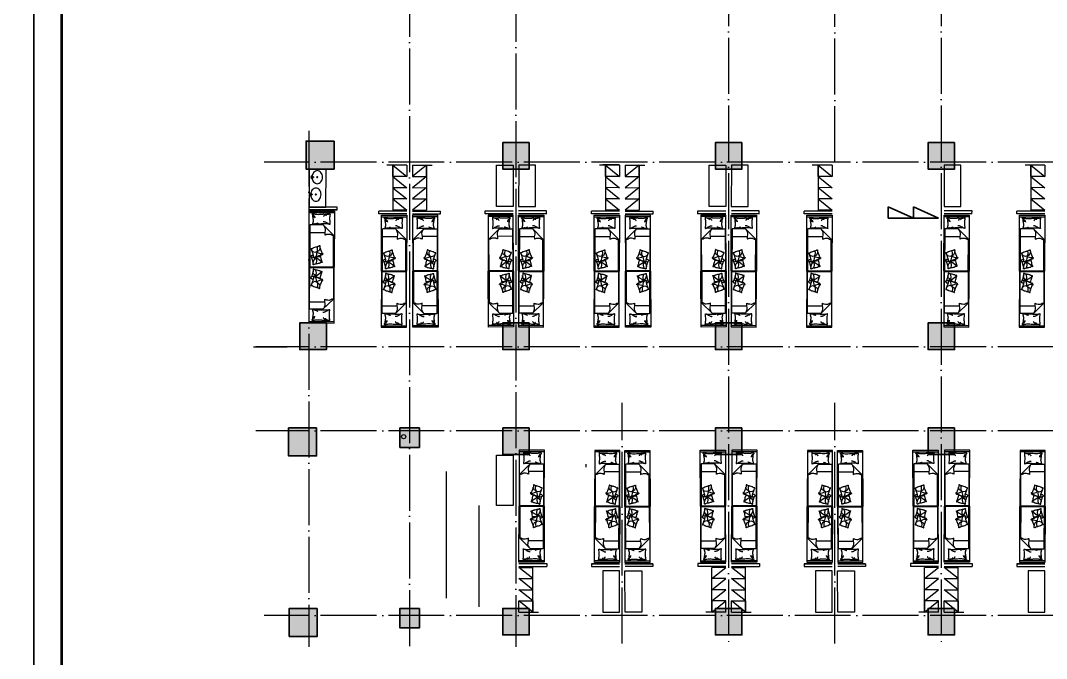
# Model space of a CAD drawing. Extents: x 39238 to 748440, y -374049 to 522939.
# Drawn here: x 216967 to 253630, y 189105 to 211906 of the extents above; entities that cross this region are included whole.
import ezdxf

# ---------------------------------------------------------------- set-up
doc = ezdxf.new("R2010")
doc.units = 0
doc.header["$LTSCALE"] = 1000
doc.header["$MEASUREMENT"] = 0
doc.linetypes.add('DOTE', pattern=[2.42, 2, -0.2, 0.02, -0.2])
for name, color, linetype in [('DOTE', 1, 'DOTE'), ('GROUND', 2, 'Continuous'), ('LVTRY', 6, 'Continuous'), ('PUB_TITLE', 7, 'Continuous'), ('WALL', 2, 'Continuous'), ('家具', 8, 'Continuous')]:
    doc.layers.add(name, color=color, linetype=linetype)
doc.layers.add('砼柱', color=2, linetype='Continuous', lineweight=35)
doc.styles.add('DIM_FONT', font='simplex_.ttf', dxfattribs={"width": 0.7, "bigfont": 'GBCBIG'})

# ---------------------------------------------------------------- blocks, each defined once
blk = doc.blocks.new('M_C55HKH')
for p, q in [((0, -52), (900, -52)), ((26, -509), (26, -1968)), ((503, -489), (46, -489)), ((503, -489), (872, -858)), ((46, -761), (564, -761)), ((872, -1968), (872, -858)), ((146, -1456), (100, -1409)), ((211, -1478), (146, -1456)), ((278, -1459), (211, -1478)), ((278, -1459), (251, -1606)), ((278, -1459), (305, -1407)), ((278, -1459), (357, -1410)), ((317, -1498), (278, -1459)), ((299, -1273), (295, -1270)), ((307, -1352), (299, -1273)), ((305, -1407), (307, -1352)), ((357, -1410), (393, -1337)), ((393, -1337), (392, -1318)), ((163, -1664), (89, -1649)), ((154, -1766), (147, -1841)), ((196, -1718), (154, -1766)), ((249, -1682), (175, -1667)), ((249, -1682), (196, -1718)), ((219, -1643), (211, -1652)), ((251, -1606), (219, -1643)), ((266, -1787), (243, -1892)), ((249, -1682), (286, -1639)), ((249, -1682), (266, -1787)), ((292, -1700), (249, -1682)), ((286, -1639), (333, -1628)), ((391, -1769), (292, -1700)), ((412, -1527), (317, -1498)), ((333, -1628), (405, -1618)), ((469, -1839), (391, -1769)), ((495, -1523), (412, -1527)), ((46, -1988), (852, -1988))]:
    blk.add_line(p, q)
blk.add_lwpolyline([(0, -2000), (0, 0), (900, 0), (900, -2000)], close=True)
for points in [[(135, -134, -0.263368), (107, -115, -0.494818), (116, -96, -0.049225), (134, -94, -0.036831), (158, -96, -0.031893), (196, -104, 0.035782), (230, -111, 0.032941), (319, -117, 0.026564), (430, -111, 0.017905), (468, -106, -0.033397), (488, -104, -0.03204), (525, -104, 0.018442), (590, -107, 0.010837), (654, -107, 0.014624), (702, -104, 0.111249), (725, -96, -0.153708), (742, -92, -0.076444), (749, -94, -0.215512), (751, -96, -0.585858), (748, -99, 0.363489), (744, -102, 0.191716), (743, -113, -0.129675), (745, -130, -0.01735), (742, -147, 0.019326), (740, -162, 0.018818), (733, -230, 0.021828), (732, -289, 0.006204), (734, -323, 0.001963), (740, -430, 0.028341), (744, -466, -0.117014), (744, -475, -0.36606), (742, -476, -0.03973), (728, -473, -0.048309), (715, -468, 0.062981), (704, -464, 0.04058), (681, -461, 0.014345), (614, -458, 0.005484), (488, -459, 0.007153), (392, -462, 0.008762), (350, -465, -0.008153), (304, -468, -0.06251), (247, -463, 0.078669), (201, -461, 0.047825), (179, -466, -0.034494), (148, -473, -0.023571), (123, -476, -0.510228), (122, -475), (129, -445), (150, -363, 0.073041), (152, -343, 0.023305), (146, -282, 0.018299), (142, -259, -0.01097), (135, -221, -0.042281), (132, -187, -0.027201), (135, -133)], [(133, -150, -0.05369), (148, -163, -0.070312), (156, -175, -0.015448), (159, -183, -0.013244), (163, -194, -0.082127), (166, -212, -0.064164), (163, -235)], [(135, -134, -0.077379), (170, -159, -0.077379), (195, -194, -0.047525), (205, -218, -0.047525), (210, -244)], [(609, -107, 0.027842), (585, -118, 0.048685), (573, -126, 0.023666), (545, -150, 0.031223), (526, -171, 0.046801), (521, -179, 0.023191), (513, -196)], [(691, -102, 0.088153), (656, -105, 0.088153), (625, -120, 0.077547), (604, -142, 0.077547), (590, -169)], [(225, -460, 0.009729), (253, -451, 0.009729), (280, -441, 0.007971), (301, -432, 0.007971), (323, -423)], [(695, -462, 0.016108), (656, -436, 0.024599), (629, -421, 0.009477), (580, -397, 0.015937), (550, -385, 0.072521), (534, -381, 0.033339), (498, -381)], [(503, -489, -0.085272), (566, -599, -0.124044), (575, -686), (562, -782), (563, -854)], [(563, -854, -0.027362), (602, -838, -0.040834), (629, -830, -0.038441), (717, -821, -0.076528), (761, -826, -0.103649), (788, -840, 0.093398), (818, -857, 0.072727), (841, -861, 0.052315), (872, -858)], [(400, -1581, 0.025626), (402, -1591, 0.0108), (426, -1697, 0.00456), (445, -1769, 0.01125), (454, -1797, 0.069394), (462, -1813, -0.079756), (468, -1827, -0.106399), (469, -1839, -0.328642), (466, -1842, -0.299547), (461, -1840, 0.189917), (454, -1835, 0.033518), (446, -1833, 0.075627), (442, -1833, 0.053489), (436, -1835, 0.017838), (418, -1843, 0.038394), (397, -1855, -0.059529), (384, -1862, -0.035943), (362, -1869, -0.011245), (291, -1884, -0.006203), (259, -1889, 0.010783), (241, -1893, 0.019485), (230, -1895, 0.005062), (188, -1908, 0.101392), (167, -1919, -0.223768), (156, -1922, -0.25558), (153, -1920, -0.081563), (150, -1907, -0.071805), (151, -1893, 0.069985), (152, -1879, 0.03546), (145, -1831, 0.029432), (130, -1774, 0.001554), (121, -1746, -0.00152), (112, -1718, -0.004735), (102, -1689, 0.00382), (91, -1653, 0.296001), (66, -1634, -0.649774), (61, -1616, -0.02319), (65, -1613, 0.0288), (68, -1610, 0.005727), (73, -1605, -0.004358), (80, -1599, -0.027528), (94, -1586, -0.046214), (104, -1580, -0.194121), (117, -1579, 0.133719), (137, -1580, 0.005779), (155, -1575, 0.008882)]]:
    blk.add_lwpolyline(points, format="xyb")
blk.add_lwpolyline([(345, -1251, 0.101392), (366, -1238, -0.223768), (377, -1234, -0.25558), (380, -1236, -0.081563), (384, -1249, -0.071805), (384, -1263, 0.069985), (384, -1277, 0.03546), (394, -1324, 0.029432), (414, -1380, 0.001554), (425, -1407, -0.00152), (437, -1434, -0.004735), (448, -1462, 0.00382), (462, -1497, 0.296001), (488, -1515, -0.649774), (495, -1532, -0.02319), (491, -1536, 0.0288), (488, -1539, 0.005727), (484, -1544, -0.004358), (478, -1551, -0.027528), (464, -1564, -0.046214), (455, -1571, -0.194121), (442, -1573, 0.133719), (422, -1574, 0.011505), (387, -1586, 0.008882), (343, -1604, 0.012426), (286, -1629, -0.033612), (264, -1637), (218, -1652), (182, -1663, 0.224341), (170, -1674, -0.722772), (163, -1673, -0.103513), (163, -1670, 0.053465), (163, -1664, 0.030109), (161, -1646, -0.031436), (159, -1628, -0.05324), (160, -1616, 0.05518), (161, -1604, 0.056271), (157, -1583, 0.0108), (124, -1480, 0.00456), (100, -1409, 0.01125), (89, -1381, 0.069394), (80, -1366, -0.079756), (73, -1353, -0.106399), (71, -1341, -0.328642), (74, -1338, -0.299547), (79, -1340, 0.189917), (86, -1344, 0.033518), (94, -1345, 0.075627), (98, -1345, 0.053489), (104, -1343, 0.017838), (122, -1333, 0.038394), (141, -1319, -0.059529), (154, -1311, -0.035943), (175, -1303, -0.011245), (245, -1283, -0.006203), (276, -1275, 0.010783), (295, -1270, 0.019485), (305, -1266, 0.005062)], format="xyb", close=True)
for centre, start, end in [((46, -509), 90, 180), ((46, -741), 180, 270), ((46, -1968), 180, 270), ((852, -1968), 270, 0)]:
    blk.add_arc(centre, 20, start, end)
at = {"style": 'DIM_FONT', "width": 0.8, "flags": 9}
for tag in ['XSIZE', 'YSIZE']:
    blk.add_attdef(tag, (0, 0), '', height=0.5, dxfattribs=at)
blk = doc.blocks.new('sde')
for p, q in [((193374, 243331), (193879, 243331)), ((193374, 243331), (193374, 242931)), ((193874, 243331), (193374, 242931)), ((193874, 242931), (193874, 243331)), ((193874, 243331), (193874, 241732)), ((193374, 242931), (193874, 242931)), ((193874, 242931), (193374, 242531)), ((193374, 242531), (193874, 242531)), ((193874, 242531), (193374, 242131)), ((193374, 242131), (193874, 242131)), ((193874, 242131), (193374, 241732)), ((193374, 241732), (193874, 241732)), ((193374, 241695), (194374, 241695)), ((194374, 241595), (194374, 241695)), ((195974, 241695), (196974, 241695)), ((195974, 241595), (195974, 241695)), ((193374, 241595), (194374, 241595)), ((193374, 241595), (194374, 241595)), ((195974, 241595), (196974, 241595)), ((196974, 241595), (195974, 241595))]:
    blk.add_line(p, q)
at = {"layer": 'LVTRY'}
blk.add_lwpolyline([(196975, 243327), (196975, 241846), (196375, 241846), (196375, 243327)], close=True, dxfattribs=at)
at = {"layer": 'WALL'}
blk.add_line((193674, 243331), (194084, 243330), dxfattribs=at)
at = {"layer": '家具', "xscale": -1, "rotation": 359.9999999533093}
for p in [(194274, 241545), (196974, 241545)]:
    blk.add_blockref('M_C55HKH', p, dxfattribs=at)
at = {"layer": '家具', "rotation": 179.9999999533093}
for p in [(194274, 237545), (196974, 237545)]:
    blk.add_blockref('M_C55HKH', p, dxfattribs=at)
blk = doc.blocks.new('wz0212')
at = {"layer": '砼柱'}
h = blk.add_hatch(color=256, dxfattribs=at)
h.paths.add_polyline_path([(499195, -373049), (498195, -373049), (498195, -374049), (499195, -374049)])
h.paths.add_polyline_path([(499145, -366599), (498195, -366599), (498195, -367549), (499145, -367549)])
h.paths.add_polyline_path([(498595, -362849), (497645, -362849), (497645, -363799), (498595, -363799)])
h.paths.add_polyline_path([(498595, -356349), (497595, -356349), (497595, -357349), (498595, -357349)])
h.paths.add_polyline_path([(495245, -373049), (494545, -373049), (494545, -373749), (495245, -373749)])
h.paths.add_polyline_path([(495245, -366599), (494545, -366599), (494545, -367299), (495245, -367299)])
h.paths.add_polyline_path([(499195, -319149), (498195, -319149), (498195, -320149), (499195, -320149)])
h.paths.add_polyline_path([(499145, -325649), (498195, -325649), (498195, -326599), (499145, -326599)])
h.paths.add_polyline_path([(498595, -329399), (497645, -329399), (497645, -330349), (498595, -330349)])
h.paths.add_polyline_path([(498595, -335849), (497595, -335849), (497595, -336849), (498595, -336849)])
h.paths.add_polyline_path([(495245, -319449), (494545, -319449), (494545, -320149), (495245, -320149)])
h.paths.add_polyline_path([(495245, -325899), (494545, -325899), (494545, -326599), (495245, -326599)])
h.paths.add_polyline_path([(464845, -373049), (464145, -373049), (464145, -373749), (464845, -373749)])
h.paths.add_polyline_path([(464845, -366599), (464145, -366599), (464145, -367299), (464845, -367299)])
h.paths.add_polyline_path([(461195, -373049), (460195, -373049), (460195, -374049), (461195, -374049)])
h.paths.add_polyline_path([(461170, -366599), (460170, -366599), (460170, -367599), (461170, -367599)])
h.paths.add_polyline_path([(461520, -362849), (460570, -362849), (460570, -363799), (461520, -363799)])
h.paths.add_polyline_path([(461795, -356349), (460795, -356349), (460795, -357349), (461795, -357349)])
h.paths.add_polyline_path([(468770, -373049), (467820, -373049), (467820, -373999), (468770, -373999)])
h.paths.add_polyline_path([(468770, -366599), (467820, -366599), (467820, -367549), (468770, -367549)])
h.paths.add_polyline_path([(468770, -362849), (467820, -362849), (467820, -363799), (468770, -363799)])
h.paths.add_polyline_path([(468770, -356399), (467820, -356399), (467820, -357349), (468770, -357349)])
h.paths.add_polyline_path([(491570, -373049), (490620, -373049), (490620, -373999), (491570, -373999)])
h.paths.add_polyline_path([(491570, -366599), (490620, -366599), (490620, -367549), (491570, -367549)])
h.paths.add_polyline_path([(491570, -362849), (490620, -362849), (490620, -363799), (491570, -363799)])
h.paths.add_polyline_path([(491570, -356399), (490620, -356399), (490620, -357349), (491570, -357349)])
h.paths.add_polyline_path([(483970, -373049), (483020, -373049), (483020, -373999), (483970, -373999)])
h.paths.add_polyline_path([(483970, -366599), (483020, -366599), (483020, -367549), (483970, -367549)])
h.paths.add_polyline_path([(483970, -362849), (483020, -362849), (483020, -363799), (483970, -363799)])
h.paths.add_polyline_path([(483970, -356399), (483020, -356399), (483020, -357349), (483970, -357349)])
h.paths.add_polyline_path([(476370, -373049), (475420, -373049), (475420, -373999), (476370, -373999)])
h.paths.add_polyline_path([(476370, -366599), (475420, -366599), (475420, -367549), (476370, -367549)])
h.paths.add_polyline_path([(476370, -362849), (475420, -362849), (475420, -363799), (476370, -363799)])
h.paths.add_polyline_path([(476370, -356399), (475420, -356399), (475420, -357349), (476370, -357349)])
h.paths.add_polyline_path([(491570, -319199), (490620, -319199), (490620, -320149), (491570, -320149)])
h.paths.add_polyline_path([(491570, -325649), (490620, -325649), (490620, -326599), (491570, -326599)])
h.paths.add_polyline_path([(491570, -329399), (490620, -329399), (490620, -330349), (491570, -330349)])
h.paths.add_polyline_path([(491570, -335849), (490620, -335849), (490620, -336799), (491570, -336799)])
h.paths.add_polyline_path([(483970, -319199), (483020, -319199), (483020, -320149), (483970, -320149)])
h.paths.add_polyline_path([(483970, -325649), (483020, -325649), (483020, -326599), (483970, -326599)])
h.paths.add_polyline_path([(483970, -329399), (483020, -329399), (483020, -330349), (483970, -330349)])
h.paths.add_polyline_path([(483970, -335849), (483020, -335849), (483020, -336799), (483970, -336799)])
h.paths.add_polyline_path([(476370, -319199), (475420, -319199), (475420, -320149), (476370, -320149)])
h.paths.add_polyline_path([(476370, -325649), (475420, -325649), (475420, -326599), (476370, -326599)])
h.paths.add_polyline_path([(476370, -329399), (475420, -329399), (475420, -330349), (476370, -330349)])
h.paths.add_polyline_path([(476370, -335849), (475420, -335849), (475420, -336799), (476370, -336799)])
h.paths.add_polyline_path([(468770, -319199), (467820, -319199), (467820, -320149), (468770, -320149)])
h.paths.add_polyline_path([(468770, -325649), (467820, -325649), (467820, -326599), (468770, -326599)])
h.paths.add_polyline_path([(468770, -329399), (467820, -329399), (467820, -330349), (468770, -330349)])
h.paths.add_polyline_path([(468770, -335849), (467820, -335849), (467820, -336799), (468770, -336799)])
h.paths.add_polyline_path([(464845, -319449), (464145, -319449), (464145, -320149), (464845, -320149)])
h.paths.add_polyline_path([(464845, -325899), (464145, -325899), (464145, -326599), (464845, -326599)])
h.paths.add_polyline_path([(461195, -325649), (460245, -325649), (460245, -326599), (461195, -326599)])
h.paths.add_polyline_path([(461745, -329399), (460795, -329399), (460795, -330349), (461745, -330349)])
h.paths.add_polyline_path([(461795, -335849), (460795, -335849), (460795, -336849), (461795, -336849)])
h.paths.add_polyline_path([(461195, -319149), (460195, -319149), (460195, -320149), (461195, -320149)])
for points in [[(461795, -356349), (460795, -356349), (460795, -357349), (461795, -357349)], [(468770, -356399), (467820, -356399), (467820, -357349), (468770, -357349)], [(476370, -356399), (475420, -356399), (475420, -357349), (476370, -357349)], [(483970, -356399), (483020, -356399), (483020, -357349), (483970, -357349)], [(461520, -362849), (460570, -362849), (460570, -363799), (461520, -363799)], [(468770, -362849), (467820, -362849), (467820, -363799), (468770, -363799)], [(476370, -362849), (475420, -362849), (475420, -363799), (476370, -363799)], [(483970, -362849), (483020, -362849), (483020, -363799), (483970, -363799)], [(461170, -366599), (460170, -366599), (460170, -367599), (461170, -367599)], [(464845, -366599), (464145, -366599), (464145, -367299), (464845, -367299)], [(468770, -366599), (467820, -366599), (467820, -367549), (468770, -367549)], [(476370, -366599), (475420, -366599), (475420, -367549), (476370, -367549)], [(483970, -366599), (483020, -366599), (483020, -367549), (483970, -367549)], [(461195, -373049), (460195, -373049), (460195, -374049), (461195, -374049)], [(464845, -373049), (464145, -373049), (464145, -373749), (464845, -373749)], [(468770, -373049), (467820, -373049), (467820, -373999), (468770, -373999)], [(476370, -373049), (475420, -373049), (475420, -373999), (476370, -373999)], [(483970, -373049), (483020, -373049), (483020, -373999), (483970, -373999)]]:
    blk.add_lwpolyline(points, close=True, dxfattribs=at)
blk = doc.blocks.new('$lvtry$00000194')
at = {"color": 0}
for p, q in [((-17, -27), (-17, -17)), ((17, -27), (17, -17))]:
    blk.add_line(p, q, dxfattribs=at)
blk.add_lwpolyline([(14, -39, -0.067374), (92, -53, -0.088152), (166, -93, -0.105269), (218, -155, -0.121685), (235, -224, -0.121685), (218, -292, -0.105269), (166, -355, -0.088152), (92, -394, -0.078966), (0, -409, -0.078966), (-92, -394, -0.088152), (-166, -355, -0.105269), (-218, -292, -0.121685), (-235, -224, -0.121685), (-218, -155, -0.105269), (-166, -93, -0.088152), (-92, -53, -0.059935), (-23, -40, -0.059935)], format="xyb", dxfattribs=at)
for centre, radius in [((0, -221), 20), ((0, -27), 16.7), ((0, -221), 15)]:
    blk.add_circle(centre, radius, dxfattribs=at)
for centre, radius, start, end in [((0, -17), 16.7, 0, 180), ((-40, -17), 10.1, 106.6096, 258.1648), ((-64, 250), 259, 274.7069, 282.3732), ((-75, -197), 173, 71.36, 79.1873), ((-29, -63), 6.77, 155.344, 308.3224), ((-171, 35), 166, 324.8411, 338.1337), ((-171, 35), 170, 324.8411, 331.3523), ((-29, -63), 3.37, 155.344, 308.3224), ((100, -178), 170, 132.3141, 138.8253), ((100, -178), 166, 125.5327, 138.8253), ((-12, -42), 10.6, 201.8924, 261.774), ((-381, -99), 372, 2.3982, 6.7627), ((0, -80), 9.9, 201.7837, 338.2163), ((64, 250), 259, 257.6268, 265.2931), ((381, -99), 372, 170.1008, 177.6018), ((75, -197), 173, 100.8127, 110.4191), ((40, -17), 10.1, 281.8352, 73.3904)]:
    blk.add_arc(centre, radius, start, end, dxfattribs=at)
for p in [(0, -27), (0, -221)]:
    blk.add_point(p, dxfattribs=at)

msp = doc.modelspace()

# ---------------------------------------------------------------- linework, layer by layer
for p, q in [((230772, 206731), (230267, 206732)), ((230272, 206732), (230268, 205133)), ((230271, 206332), (230272, 206732)), ((230272, 206732), (230771, 206331)), ((230772, 206731), (230771, 206331)), ((234772, 206746), (235272, 206746)), ((238372, 206746), (237772, 206746)), ((230771, 206331), (230271, 206332)), ((230271, 206332), (230770, 205931)), ((230770, 205931), (230270, 205932)), ((230270, 205932), (230769, 205531)), ((230770, 205531), (230269, 205533)), ((230269, 205533), (230768, 205132)), ((228282, 205235), (227282, 205237)), ((228282, 205135), (227282, 205137)), ((227282, 205137), (228282, 205135)), ((228282, 205135), (228282, 205235)), ((230768, 205095), (229768, 205097)), ((229768, 204997), (229768, 205097)), ((230768, 204995), (229768, 204997)), ((230768, 204995), (229768, 204997)), ((230769, 205132), (230268, 205133)), ((232185, 191259), (232190, 195784)), ((237172, 196047), (237172, 195947)), ((233360, 190952), (233360, 194577))]:
    msp.add_line(p, q)
at = {"color": 5}
msp.add_circle((230658, 197033), 75, dxfattribs=at)
at = {"layer": 'DOTE'}
for p, q in [((242272, 245166), (242272, 189526)), ((246072, 206846), (246072, 245166)), ((249872, 245166), (249872, 189526)), ((230872, 227846), (230872, 189526)), ((234672, 227666), (234672, 189526)), ((227272, 207968), (227272, 189526)), ((227272, 207968), (227272, 189526)), ((227272, 207968), (227272, 189526)), ((265992, 206846), (225672, 206846)), ((265992, 200246), (225372, 200246)), ((265992, 200246), (225372, 200246)), ((238472, 189646), (238472, 198246)), ((246072, 189646), (246072, 198246)), ((265992, 197246), (225372, 197246)), ((265992, 197246), (225372, 197246)), ((265992, 190646), (225672, 190646)), ((265992, 190646), (225672, 190646)), ((265992, 190646), (225672, 190646)), ((265992, 190646), (225672, 190646))]:
    msp.add_line(p, q, dxfattribs=at)
at = {"layer": 'GROUND'}
msp.add_line((225292, 200246), (226492, 200246), dxfattribs=at)
at = {"layer": 'LVTRY'}
for points in [[(227286, 206596), (227282, 205237), (227882, 205236), (227886, 206596)], [(234572, 196377), (234572, 194577), (233972, 194577), (233972, 196377)]]:
    msp.add_lwpolyline(points, close=True, dxfattribs=at)
at = {"layer": 'PUB_TITLE', "color": 4}
for points in [[(158038, 169856), (217438, 169856), (217438, 253956), (158038, 253956)], [(217438, 169856), (276838, 169856), (276838, 253956), (217438, 253956)]]:
    msp.add_lwpolyline(points, close=True, dxfattribs=at)
at = {"layer": 'PUB_TITLE', "color": 4, "const_width": 100}
msp.add_lwpolyline([(218438, 170856), (275838, 170856), (275838, 251456), (218438, 251456)], close=True, dxfattribs=at)
at = {"layer": 'WALL'}
msp.add_line((230472, 206732), (230063, 206732), dxfattribs=at)
at = {"layer": '砼柱'}
for p, q in [((247972, 205246), (247972, 204846)), ((248872, 204846), (247972, 205246)), ((248872, 204846), (248872, 205246)), ((249772, 204846), (248872, 205246)), ((247972, 204846), (249772, 204846))]:
    msp.add_line(p, q, dxfattribs=at)

# ---------------------------------------------------------------- block references
for p, rotation in [((38208, -37084), 0.1435703549525918), ((45808, -37084), 0.1435688322805072), ((434936, 434576), 180.1435688338638), ((442536, 434576), 180.1435688338638)]:
    msp.add_blockref('sde', p, dxfattribs=dict(rotation=rotation))
at = {"xscale": -1}
for p, rotation in [((431136, -37084), 359.856431261099), ((438736, -37084), 359.856431261099), ((446336, -37084), 359.856431261099), ((42008, 434576), 179.8564312610973), ((49608, 434576), 179.8564312610973), ((57208, 434576), 179.8564312610973)]:
    msp.add_blockref('sde', p, dxfattribs=dict(at, rotation=rotation))
at = {"layer": 'LVTRY', "xscale": -1, "rotation": 89.85642969361902}
for p in [(227349, 206307), (227299, 205685)]:
    msp.add_blockref('$lvtry$00000194', p, dxfattribs=at)
at = {"layer": '家具'}
for p, rotation in [((227282, 205096), 359.8564297212293), ((229868, 204947), 359.8564297212292)]:
    msp.add_blockref('M_C55HKH', p, dxfattribs=dict(at, rotation=rotation))
at = {"layer": '家具', "extrusion": (0, 0, -1), "zscale": -1}
for p, rotation in [((-227272, 201096), 180.1435702787706), ((-229858, 200947), 180.1435702787708)]:
    msp.add_blockref('M_C55HKH', p, dxfattribs=dict(at, rotation=rotation))
at = {"layer": '砼柱'}
msp.add_blockref('wz0212', (-233623, 563945), dxfattribs=at)

doc.saveas('drawing.dxf')
